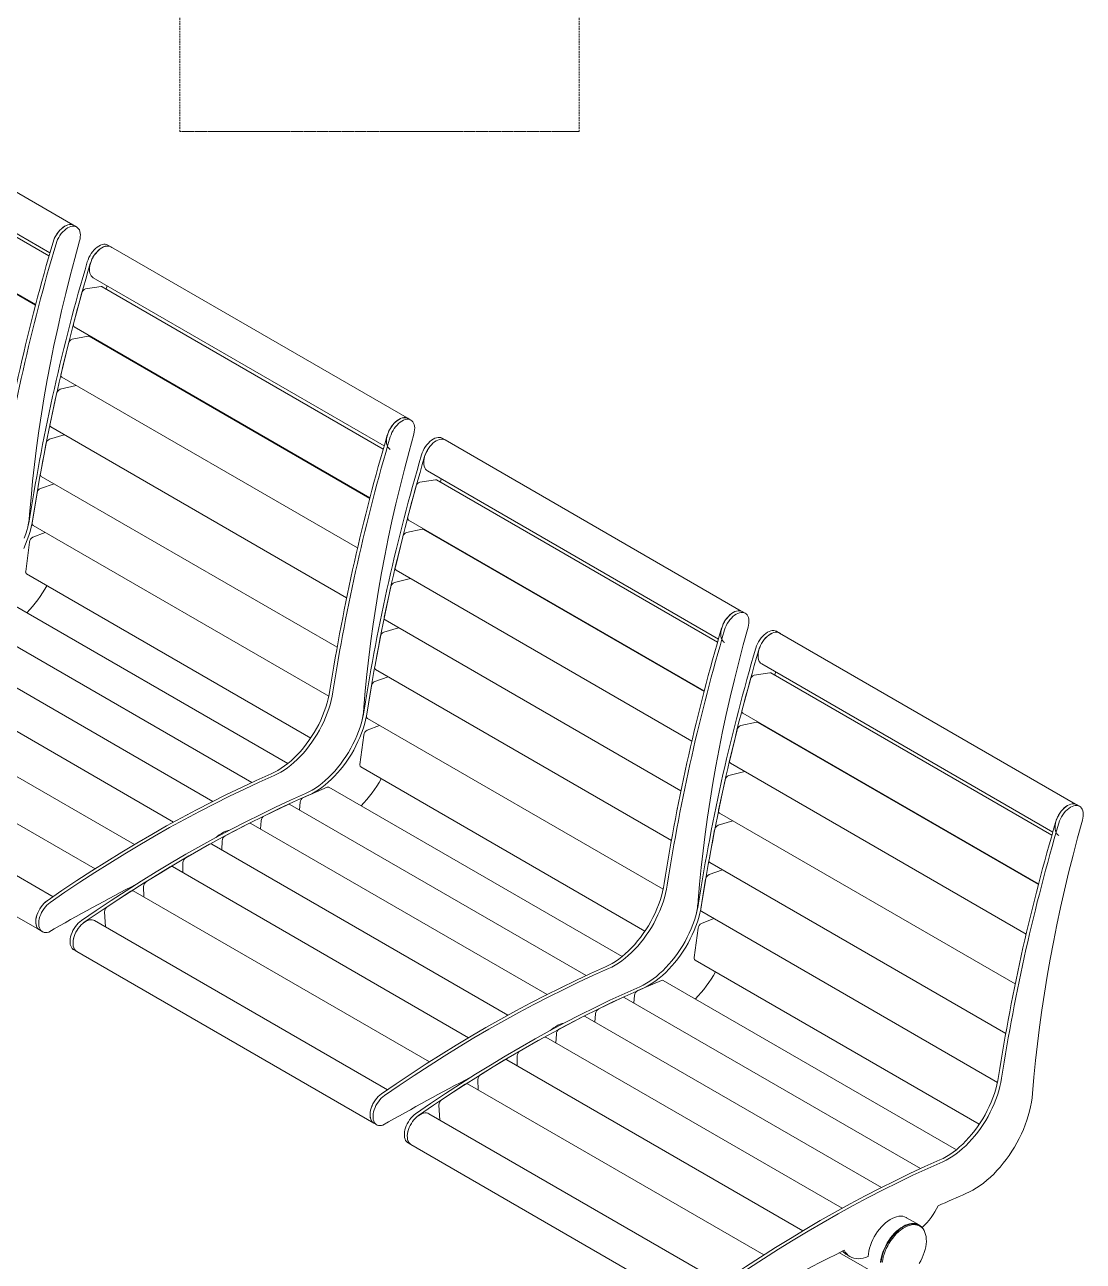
# Model space of a CAD drawing. Header units: millimetres. Extents: x -366 to 4081, y 837 to 4036.
# Drawn here: x 3283 to 4079, y 1831 to 2760 of the extents above; entities that cross this region are included whole.
import ezdxf

# ---------------------------------------------------------------- set-up
doc = ezdxf.new("R2010")
doc.units = ezdxf.units.MM
doc.linetypes.add('HIDDEN', pattern=[1.905, 1.27, -0.635])
doc.layers.add('ZANO_R', color=7, linetype='Continuous', lineweight=0)
doc.layers.add('ZANO_R_przerywana', color=7, linetype='HIDDEN', lineweight=0)

msp = doc.modelspace()

# ---------------------------------------------------------------- linework, layer by layer
at = {"layer": 'ZANO_R'}
for p, q in [((3319.24, 2609.71), (3096.68, 2738.19)), ((3083.29, 2715), (3302.1, 2588.68)), ((3301.42, 2586.31), (3090.21, 2708.24)), ((3069.13, 2678.08), (3291.42, 2549.76)), ((3291.3, 2549.29), (3080.36, 2671.07)), ((3322.24, 2608.07), (3320, 2609.36)), ((3348, 2593.19), (3345.77, 2594.48)), ((3570.53, 2464.64), (3347.96, 2593.13)), ((3298.11, 2574.59), (3298.09, 2574.53)), ((3334.58, 2569.93), (3553.39, 2443.62)), ((3345.03, 2563.9), (3344.4, 2561.5)), ((3326.09, 2558.36), (3319.9, 2535.44)), ((3340.69, 2563.31), (3328.96, 2561.54)), ((3552.71, 2441.24), (3341.49, 2563.18)), ((3291.9, 2551.6), (3291.88, 2551.54)), ((3288.07, 2536.69), (3288.06, 2536.63)), ((3320.41, 2533.02), (3542.7, 2404.69)), ((3316.06, 2520.46), (3310.51, 2497.65)), ((3330.76, 2526.12), (3318.87, 2523.74)), ((3542.58, 2404.23), (3331.64, 2526)), ((3335.34, 2524.4), (3335.24, 2523.93)), ((3311.05, 2495.34), (3533.38, 2366.99)), ((3302.2, 2460.1), (3307.09, 2482.76)), ((3309.85, 2486.13), (3321.85, 2489.11)), ((3573.52, 2463), (3571.29, 2464.29)), ((3302.77, 2457.9), (3525.14, 2329.53)), ((3294.99, 2422.84), (3299.22, 2445.32)), ((3301.91, 2448.77), (3312.93, 2452.03)), ((3599.29, 2448.13), (3597.06, 2449.42)), ((3821.81, 2319.58), (3599.25, 2448.06)), ((3549.4, 2429.53), (3549.38, 2429.46)), ((3585.86, 2424.87), (3804.68, 2298.55)), ((3295.07, 2411.72), (3305.2, 2415.19)), ((3295.58, 2420.75), (3517.99, 2292.35)), ((3591.98, 2418.24), (3580.25, 2416.48)), ((3803.99, 2296.18), (3592.78, 2418.11)), ((3596.32, 2418.83), (3595.69, 2416.43)), ((3288.88, 2385.92), (3292.44, 2408.19)), ((3543.19, 2406.54), (3543.17, 2406.47)), ((3577.38, 2413.3), (3571.19, 2390.37)), ((3539.36, 2391.63), (3539.34, 2391.56)), ((3571.7, 2387.95), (3793.99, 2259.63)), ((3298.65, 2378.64), (3289.33, 2375.02)), ((3289.49, 2383.93), (3511.8, 2255.59)), ((3582.04, 2381.05), (3570.16, 2378.67)), ((3793.87, 2259.16), (3582.93, 2380.94)), ((3586.63, 2379.34), (3586.52, 2378.86)), ((3286.77, 2371.41), (3283.89, 2349.39)), ((3533.8, 2368.75), (3533.78, 2368.69)), ((3567.34, 2375.4), (3561.8, 2352.59)), ((3530.39, 2353.93), (3530.38, 2353.86)), ((3562.34, 2350.28), (3784.67, 2221.93)), ((3284.51, 2347.51), (3498.14, 2224.19)), ((3561.14, 2341.07), (3573.13, 2344.05)), ((3480.89, 2205.05), (3260.51, 2332.27)), ((3553.49, 2315.04), (3558.38, 2337.7)), ((3525.49, 2331.2), (3525.48, 2331.14)), ((3453.97, 2190.81), (3231.25, 2319.39)), ((3522.52, 2316.48), (3522.5, 2316.42)), ((3824.81, 2317.94), (3822.58, 2319.23)), ((3424.56, 2176.58), (3201.87, 2305.14)), ((3553.2, 2303.71), (3564.22, 2306.97)), ((3554.06, 2312.84), (3776.43, 2184.46)), ((3850.58, 2303.06), (3848.34, 2304.35)), ((3546.28, 2277.77), (3550.5, 2300.26)), ((4073.1, 2174.51), (3850.54, 2303)), ((3395.08, 2161.02), (3172.42, 2289.55)), ((3518.28, 2293.94), (3518.26, 2293.87)), ((3515.74, 2279.35), (3515.73, 2279.28)), ((3800.68, 2284.46), (3800.67, 2284.4)), ((3837.15, 2279.8), (4055.96, 2153.49)), ((3365.57, 2144.13), (3142.95, 2272.64)), ((3546.36, 2266.65), (3556.49, 2270.12)), ((3546.87, 2275.68), (3769.28, 2147.28)), ((3828.67, 2268.23), (3822.47, 2245.31)), ((3843.26, 2273.18), (3831.53, 2271.41)), ((4055.28, 2151.12), (3844.07, 2273.05)), ((3847.61, 2273.77), (3846.98, 2271.37)), ((3540.17, 2240.85), (3543.73, 2263.12)), ((3794.47, 2261.47), (3794.46, 2261.41)), ((3336.08, 2125.94), (3113.5, 2254.44)), ((3540.78, 2238.87), (3763.09, 2110.53)), ((3790.65, 2246.56), (3790.63, 2246.5)), ((3822.99, 2242.89), (4045.28, 2114.56)), ((3304.46, 2104.99), (3084.34, 2232.07)), ((3549.94, 2233.58), (3540.62, 2229.96)), ((3818.63, 2230.33), (3813.08, 2207.52)), ((3833.33, 2235.99), (3821.45, 2233.61)), ((4045.16, 2114.1), (3834.22, 2235.87)), ((3837.92, 2234.27), (3837.81, 2233.8)), ((3538.06, 2226.35), (3535.17, 2204.33)), ((3785.08, 2223.69), (3785.07, 2223.62)), ((3070.95, 2208.87), (3294.24, 2079.97)), ((3535.8, 2202.45), (3749.43, 2079.12)), ((3781.68, 2208.87), (3781.67, 2208.8)), ((3813.63, 2205.21), (4035.96, 2076.87)), ((3464.78, 2195.71), (3464.73, 2195.69)), ((3804.78, 2169.97), (3809.67, 2192.63)), ((3812.43, 2196), (3824.42, 2198.98)), ((3453.2, 2190.46), (3453.15, 2190.43)), ((3510.5, 2187.19), (3492.78, 2179.55)), ((3732.17, 2059.99), (3511.8, 2187.2)), ((3776.78, 2186.14), (3776.76, 2186.07)), ((3423.74, 2176.17), (3423.69, 2176.14)), ((3435.35, 2181.96), (3435.3, 2181.93)), ((3481.15, 2174.27), (3463.35, 2165.8)), ((3705.26, 2045.75), (3482.53, 2174.32)), ((3489.7, 2170.19), (3490.28, 2175.87)), ((4076.1, 2172.87), (4073.86, 2174.16)), ((3405.84, 2166.85), (3405.79, 2166.83)), ((3773.8, 2171.42), (3773.79, 2171.35)), ((3805.34, 2167.77), (4027.72, 2039.4)), ((3394.21, 2160.54), (3394.15, 2160.51)), ((3451.69, 2159.98), (3433.84, 2150.69)), ((3675.84, 2031.52), (3453.15, 2160.08)), ((3460.48, 2155.84), (3460.94, 2162.06)), ((3797.56, 2132.71), (3801.79, 2155.19)), ((3804.49, 2158.64), (3815.51, 2161.9)), ((3376.29, 2150.41), (3376.24, 2150.38)), ((3431.23, 2140.15), (3431.5, 2146.89)), ((3769.56, 2148.87), (3769.55, 2148.81)), ((3364.65, 2143.58), (3364.6, 2143.55)), ((3422.15, 2144.34), (3404.29, 2134.25)), ((3646.36, 2015.95), (3423.71, 2144.49)), ((4051.97, 2139.4), (4051.95, 2139.33)), ((3346.74, 2132.67), (3346.69, 2132.63)), ((3392.6, 2127.38), (3374.74, 2116.5)), ((3616.86, 1999.06), (3394.24, 2127.58)), ((3401.97, 2123.11), (3402.04, 2130.4)), ((3767.02, 2134.28), (3767.01, 2134.22)), ((3798.15, 2130.62), (4020.57, 2002.22)), ((3335.11, 2125.32), (3335.06, 2125.29)), ((3791.45, 2095.79), (3795.01, 2118.06)), ((3797.65, 2121.59), (3807.78, 2125.06)), ((3317.23, 2113.64), (3317.18, 2113.6)), ((3363.06, 2109.12), (3345.23, 2097.47)), ((3587.37, 1980.88), (3364.78, 2109.37)), ((3372.76, 2104.77), (3372.57, 2112.6)), ((4045.76, 2116.41), (4045.74, 2116.34)), ((4041.93, 2101.5), (4041.92, 2101.43)), ((3343.82, 2082.27), (3343.15, 2093.53)), ((3792.06, 2093.8), (4014.37, 1965.47)), ((3555.75, 1959.93), (3335.62, 2087)), ((3789.34, 2081.28), (3786.46, 2059.26)), ((3801.23, 2088.51), (3791.91, 2084.89)), ((3294.24, 2079.97), (3296.47, 2078.68)), ((4036.37, 2078.62), (4036.35, 2078.56)), ((3320, 2065.1), (3322.24, 2063.81)), ((3322.24, 2063.81), (3545.52, 1934.91)), ((4032.97, 2063.8), (4032.95, 2063.73)), ((3787.08, 2057.38), (4000.72, 1934.06)), ((3704.49, 2045.39), (3704.44, 2045.37)), ((3716.07, 2050.64), (3716.01, 2050.62)), ((3686.64, 2036.89), (3686.59, 2036.87)), ((3761.79, 2042.12), (3744.07, 2034.48)), ((3983.46, 1914.92), (3763.09, 2042.14)), ((4028.06, 2041.07), (4028.05, 2041.01)), ((3675.02, 2031.1), (3674.97, 2031.08)), ((3732.44, 2029.2), (3714.64, 2020.73)), ((3956.54, 1900.68), (3733.82, 2029.26)), ((3740.98, 2025.12), (3741.57, 2030.81)), ((4025.09, 2026.36), (4025.08, 2026.29)), ((3657.13, 2021.79), (3657.08, 2021.76)), ((3711.77, 2010.78), (3712.22, 2016.99)), ((3645.49, 2015.47), (3645.44, 2015.44)), ((3702.97, 2014.91), (3685.13, 2005.62)), ((3927.13, 1886.45), (3704.44, 2015.01)), ((3615.93, 1998.51), (3615.88, 1998.48)), ((3627.58, 2005.35), (3627.53, 2005.32)), ((3673.44, 1999.28), (3655.58, 1989.19)), ((3897.65, 1870.89), (3675, 1999.42)), ((3682.51, 1995.08), (3682.79, 2001.82)), ((4020.85, 2003.81), (4020.84, 2003.74)), ((4018.31, 1989.22), (4018.3, 1989.15)), ((3586.4, 1980.26), (3586.34, 1980.22)), ((3598.03, 1987.6), (3597.98, 1987.57)), ((3643.88, 1982.32), (3626.03, 1971.44)), ((3868.14, 1854), (3645.52, 1982.51)), ((3653.26, 1978.05), (3653.32, 1985.33)), ((3568.52, 1968.57), (3568.47, 1968.54)), ((3614.34, 1964.06), (3596.52, 1952.41)), ((3838.65, 1835.81), (3616.07, 1964.31)), ((3624.05, 1959.7), (3623.86, 1967.54)), ((3807.03, 1814.86), (3586.91, 1941.94)), ((3595.11, 1937.2), (3594.44, 1948.46)), ((3545.52, 1934.91), (3547.76, 1933.62)), ((3571.29, 1920.03), (3573.52, 1918.74)), ((3573.52, 1918.74), (3796.81, 1789.84)), ((3967.35, 1905.58), (3967.3, 1905.56)), ((3955.77, 1900.33), (3955.72, 1900.3)), ((3926.31, 1886.04), (3926.26, 1886.01)), ((3937.93, 1891.83), (3937.88, 1891.8)), ((3908.42, 1876.72), (3908.37, 1876.7)), ((3896.78, 1870.41), (3896.73, 1870.38)), ((3878.87, 1860.28), (3878.81, 1860.25)), ((3955.4, 1858.46), (3946.07, 1863.85)), ((3956.05, 1857.51), (3955.15, 1858.03)), ((3867.22, 1853.45), (3867.17, 1853.42)), ((3849.31, 1842.54), (3849.26, 1842.5)), ((3837.68, 1835.19), (3837.63, 1835.16)), ((3895.51, 1837.55), (3931.38, 1816.84)), ((3901.36, 1835.89), (3903.59, 1834.6))]:
    msp.add_line(p, q, dxfattribs=at)
at = {"layer": 'ZANO_R', "flags": 128}
for points in [[(3304.46, 2596.77), (3305, 2598.37), (3305.68, 2599.95), (3306.49, 2601.5), (3307.42, 2602.99), (3308.44, 2604.38), (3309.55, 2605.66), (3310.71, 2606.81), (3311.93, 2607.8), (3313.16, 2608.63), (3314.4, 2609.26), (3315.61, 2609.71), (3316.79, 2609.94), (3317.91, 2609.98), (3318.95, 2609.8), (3319.89, 2609.42), (3320, 2609.36)], [(3304.75, 2597.55), (3305.05, 2598.38), (3305.74, 2599.97), (3306.55, 2601.52), (3307.48, 2603), (3308.51, 2604.39), (3309.61, 2605.67), (3310.79, 2606.81), (3312, 2607.79), (3313.23, 2608.61), (3314.47, 2609.23), (3315.69, 2609.66), (3316.86, 2609.88), (3317.97, 2609.9), (3319.01, 2609.7), (3319.34, 2609.59)], [(3306.69, 2595.48), (3307.23, 2597.08), (3307.91, 2598.66), (3308.72, 2600.21), (3309.65, 2601.7), (3310.67, 2603.09), (3311.78, 2604.37), (3312.95, 2605.52), (3314.16, 2606.51), (3315.39, 2607.34), (3316.63, 2607.97), (3317.85, 2608.42), (3319.02, 2608.65), (3320.14, 2608.69), (3321.18, 2608.51), (3322.13, 2608.13), (3322.96, 2607.55), (3323.66, 2606.78), (3324.23, 2605.84), (3324.65, 2604.74), (3324.92, 2603.49), (3325.02, 2602.13), (3324.97, 2600.67), (3324.75, 2599.14), (3324.38, 2597.56)], [(3324.38, 2597.56), (3320.77, 2584.4), (3317.31, 2571.27), (3314.03, 2558.17), (3310.91, 2545.1), (3307.96, 2532.07), (3305.18, 2519.08), (3302.58, 2506.13), (3300.14, 2493.23), (3297.87, 2480.38), (3295.78, 2467.59), (3293.86, 2454.86), (3292.11, 2442.2), (3290.53, 2429.6), (3289.14, 2417.07), (3287.91, 2404.62), (3286.86, 2392.25)], [(3330.22, 2581.89), (3330.77, 2583.49), (3331.45, 2585.08), (3332.26, 2586.63), (3333.18, 2588.11), (3334.21, 2589.51), (3335.31, 2590.79), (3336.48, 2591.94), (3337.69, 2592.93), (3338.93, 2593.75), (3340.16, 2594.39), (3341.38, 2594.83), (3342.56, 2595.07), (3343.68, 2595.1), (3344.72, 2594.92), (3345.66, 2594.54), (3345.77, 2594.48)], [(3334.58, 2569.93), (3333.78, 2570.52), (3333.09, 2571.31), (3332.54, 2572.27), (3332.14, 2573.39), (3331.89, 2574.65), (3331.8, 2576.02), (3331.88, 2577.49), (3332.12, 2579.03), (3332.51, 2580.62), (3333.05, 2582.22), (3333.74, 2583.8), (3334.55, 2585.35), (3335.48, 2586.83), (3336.51, 2588.23), (3337.61, 2589.5), (3338.79, 2590.64), (3340, 2591.63), (3341.23, 2592.44), (3342.47, 2593.07), (3343.69, 2593.5), (3344.86, 2593.72), (3345.97, 2593.73), (3347.01, 2593.54), (3347.94, 2593.14), (3347.96, 2593.13)], [(3332.46, 2580.6), (3333, 2582.2), (3333.68, 2583.79), (3334.49, 2585.34), (3335.42, 2586.82), (3336.44, 2588.22), (3337.55, 2589.5), (3338.71, 2590.65), (3339.93, 2591.64), (3341.16, 2592.46), (3342.4, 2593.1), (3343.61, 2593.54), (3344.79, 2593.78), (3345.91, 2593.81), (3346.95, 2593.64), (3347.89, 2593.25), (3348.69, 2592.71)], [(3557.86, 2441.03), (3557.07, 2441.62), (3556.38, 2442.4), (3555.82, 2443.37), (3555.42, 2444.49), (3555.18, 2445.75), (3555.09, 2447.12), (3555.17, 2448.59), (3555.4, 2450.13), (3555.8, 2451.72), (3556.34, 2453.32), (3557.02, 2454.9), (3557.84, 2456.45), (3558.77, 2457.93), (3559.79, 2459.33), (3560.9, 2460.6), (3562.07, 2461.74), (3563.29, 2462.73), (3564.52, 2463.54), (3565.76, 2464.17), (3566.97, 2464.59), (3568.15, 2464.82), (3569.26, 2464.83), (3570.29, 2464.64), (3571.23, 2464.24), (3571.25, 2464.22)], [(3555.74, 2451.7), (3556.29, 2453.3), (3556.97, 2454.89), (3557.78, 2456.44), (3558.7, 2457.92), (3559.73, 2459.32), (3560.83, 2460.6), (3562, 2461.75), (3563.21, 2462.74), (3564.45, 2463.56), (3565.68, 2464.2), (3566.9, 2464.64), (3568.08, 2464.88), (3569.2, 2464.91), (3570.24, 2464.73), (3571.18, 2464.35), (3571.29, 2464.29)], [(3557.98, 2450.41), (3558.52, 2452.01), (3559.2, 2453.6), (3560.01, 2455.15), (3560.94, 2456.63), (3561.96, 2458.03), (3563.06, 2459.31), (3564.23, 2460.46), (3565.45, 2461.45), (3566.68, 2462.27), (3567.92, 2462.91), (3569.13, 2463.35), (3570.31, 2463.59), (3571.43, 2463.62), (3572.47, 2463.45), (3573.41, 2463.06), (3574.25, 2462.49), (3574.95, 2461.72), (3575.52, 2460.78), (3575.94, 2459.67), (3576.2, 2458.43), (3576.31, 2457.07), (3576.26, 2455.61), (3576.04, 2454.07), (3575.67, 2452.5)], [(3575.67, 2452.5), (3572.05, 2439.34), (3568.6, 2426.21), (3565.32, 2413.1), (3562.2, 2400.04), (3559.25, 2387), (3556.47, 2374.01), (3553.86, 2361.06), (3551.42, 2348.17), (3549.16, 2335.32), (3547.06, 2322.53), (3545.14, 2309.8), (3543.4, 2297.13), (3541.82, 2284.54), (3540.42, 2272.01), (3539.2, 2259.56), (3538.15, 2247.18)], [(3581.51, 2436.83), (3582.05, 2438.43), (3582.73, 2440.01), (3583.54, 2441.56), (3584.47, 2443.05), (3585.49, 2444.44), (3586.6, 2445.72), (3587.77, 2446.87), (3588.98, 2447.86), (3590.21, 2448.69), (3591.45, 2449.32), (3592.67, 2449.77), (3593.85, 2450), (3594.96, 2450.04), (3596, 2449.86), (3596.95, 2449.48), (3597.06, 2449.42)], [(3585.86, 2424.87), (3585.07, 2425.45), (3584.38, 2426.24), (3583.82, 2427.2), (3583.42, 2428.32), (3583.18, 2429.58), (3583.09, 2430.96), (3583.17, 2432.43), (3583.4, 2433.97), (3583.8, 2435.55), (3584.34, 2437.15), (3585.02, 2438.74), (3585.84, 2440.29), (3586.77, 2441.77), (3587.79, 2443.16), (3588.9, 2444.44), (3590.07, 2445.58), (3591.29, 2446.56), (3592.52, 2447.38), (3593.76, 2448), (3594.97, 2448.43), (3596.15, 2448.65), (3597.26, 2448.67), (3598.29, 2448.47), (3599.23, 2448.07), (3599.25, 2448.06)], [(3583.74, 2435.54), (3584.29, 2437.14), (3584.97, 2438.72), (3585.78, 2440.27), (3586.7, 2441.76), (3587.73, 2443.15), (3588.83, 2444.43), (3590, 2445.58), (3591.21, 2446.57), (3592.45, 2447.4), (3593.68, 2448.03), (3594.9, 2448.48), (3596.08, 2448.71), (3597.2, 2448.75), (3598.24, 2448.57), (3599.18, 2448.19), (3599.98, 2447.64)], [(3289.34, 2388.97), (3288.79, 2385.82), (3288.08, 2382.63), (3287.23, 2379.42), (3286.23, 2376.19), (3285.08, 2372.95), (3283.81, 2369.72), (3282.39, 2366.51)], [(3282.85, 2374.24), (3283.99, 2377.48), (3284.99, 2380.71), (3285.85, 2383.92), (3286.56, 2387.11), (3287.11, 2390.25)], [(3809.15, 2295.97), (3808.36, 2296.55), (3807.66, 2297.34), (3807.11, 2298.3), (3806.71, 2299.42), (3806.46, 2300.68), (3806.38, 2302.06), (3806.45, 2303.53), (3806.69, 2305.07), (3807.08, 2306.65), (3807.63, 2308.25), (3808.31, 2309.84), (3809.12, 2311.39), (3810.05, 2312.87), (3811.08, 2314.26), (3812.19, 2315.54), (3813.36, 2316.68), (3814.57, 2317.66), (3815.81, 2318.48), (3817.04, 2319.1), (3818.26, 2319.53), (3819.43, 2319.75), (3820.55, 2319.77), (3821.58, 2319.57), (3822.51, 2319.17), (3822.54, 2319.16)], [(3807.03, 2306.64), (3807.57, 2308.24), (3808.25, 2309.82), (3809.06, 2311.37), (3809.99, 2312.86), (3811.01, 2314.25), (3812.12, 2315.53), (3813.29, 2316.68), (3814.5, 2317.67), (3815.73, 2318.5), (3816.97, 2319.13), (3818.19, 2319.58), (3819.37, 2319.81), (3820.48, 2319.85), (3821.52, 2319.67), (3822.47, 2319.29), (3822.58, 2319.23)], [(3809.26, 2305.35), (3809.81, 2306.95), (3810.49, 2308.53), (3811.3, 2310.08), (3812.22, 2311.57), (3813.25, 2312.96), (3814.35, 2314.24), (3815.52, 2315.39), (3816.73, 2316.39), (3817.97, 2317.21), (3819.2, 2317.84), (3820.42, 2318.29), (3821.6, 2318.53), (3822.72, 2318.56), (3823.76, 2318.38), (3824.7, 2318), (3825.53, 2317.42), (3826.24, 2316.65), (3826.81, 2315.71), (3827.23, 2314.61), (3827.49, 2313.36), (3827.6, 2312), (3827.54, 2310.54), (3827.33, 2309.01), (3826.96, 2307.43)], [(3826.96, 2307.43), (3823.34, 2294.27), (3819.89, 2281.14), (3816.6, 2268.04), (3813.49, 2254.97), (3810.54, 2241.94), (3807.76, 2228.95), (3805.15, 2216), (3802.71, 2203.1), (3800.44, 2190.25), (3798.35, 2177.47), (3796.43, 2164.74), (3794.68, 2152.07), (3793.11, 2139.47), (3791.71, 2126.94), (3790.49, 2114.49), (3789.44, 2102.12)], [(3832.8, 2291.76), (3833.34, 2293.36), (3834.02, 2294.95), (3834.83, 2296.5), (3835.76, 2297.98), (3836.78, 2299.38), (3837.89, 2300.66), (3839.05, 2301.81), (3840.27, 2302.8), (3841.5, 2303.62), (3842.74, 2304.26), (3843.96, 2304.7), (3845.13, 2304.94), (3846.25, 2304.97), (3847.29, 2304.79), (3848.23, 2304.41), (3848.34, 2304.35)], [(3837.15, 2279.8), (3836.36, 2280.39), (3835.66, 2281.18), (3835.11, 2282.14), (3834.71, 2283.26), (3834.46, 2284.52), (3834.38, 2285.89), (3834.45, 2287.36), (3834.69, 2288.91), (3835.08, 2290.49), (3835.63, 2292.09), (3836.31, 2293.67), (3837.12, 2295.22), (3838.05, 2296.7), (3839.08, 2298.1), (3840.19, 2299.37), (3841.36, 2300.51), (3842.57, 2301.5), (3843.81, 2302.31), (3845.04, 2302.94), (3846.26, 2303.37), (3847.43, 2303.59), (3848.55, 2303.6), (3849.58, 2303.41), (3850.51, 2303.01), (3850.54, 2303)], [(3835.03, 2290.47), (3835.57, 2292.07), (3836.25, 2293.66), (3837.06, 2295.21), (3837.99, 2296.69), (3839.01, 2298.09), (3840.12, 2299.37), (3841.29, 2300.52), (3842.5, 2301.51), (3843.73, 2302.33), (3844.97, 2302.97), (3846.19, 2303.41), (3847.37, 2303.65), (3848.48, 2303.68), (3849.52, 2303.51), (3850.47, 2303.12), (3851.26, 2302.58)], [(3468.41, 2197.32), (3470.91, 2198.51), (3473.42, 2199.88), (3475.92, 2201.43), (3478.42, 2203.16), (3480.89, 2205.06), (3483.34, 2207.11), (3485.74, 2209.32), (3488.1, 2211.67), (3490.4, 2214.15), (3492.63, 2216.76), (3494.78, 2219.49), (3496.85, 2222.31), (3498.83, 2225.23), (3500.71, 2228.24), (3502.49, 2231.31), (3504.14, 2234.44), (3505.68, 2237.61), (3507.09, 2240.82), (3508.37, 2244.05), (3509.51, 2247.29), (3510.51, 2250.52), (3511.37, 2253.73), (3512.08, 2256.92), (3512.63, 2260.06)], [(3514.86, 2258.78), (3514.31, 2255.63), (3513.6, 2252.45), (3512.75, 2249.23), (3511.75, 2246), (3510.6, 2242.76), (3509.32, 2239.53), (3507.91, 2236.32), (3506.38, 2233.15), (3504.72, 2230.02), (3502.95, 2226.95), (3501.07, 2223.95), (3499.09, 2221.03), (3497.02, 2218.2), (3494.86, 2215.47), (3492.63, 2212.87), (3490.33, 2210.38), (3487.98, 2208.03), (3485.57, 2205.82), (3483.13, 2203.77), (3480.65, 2201.87), (3478.16, 2200.14), (3475.65, 2198.59), (3473.14, 2197.22), (3470.65, 2196.03)], [(3494.18, 2182.44), (3496.68, 2183.63), (3499.18, 2185), (3501.69, 2186.56), (3504.19, 2188.29), (3506.66, 2190.18), (3509.1, 2192.24), (3511.51, 2194.44), (3513.87, 2196.79), (3516.16, 2199.28), (3518.4, 2201.89), (3520.55, 2204.61), (3522.62, 2207.44), (3524.6, 2210.36), (3526.48, 2213.36), (3528.25, 2216.43), (3529.91, 2219.56), (3531.45, 2222.74), (3532.86, 2225.94), (3534.14, 2229.17), (3535.28, 2232.41), (3536.28, 2235.64), (3537.14, 2238.86), (3537.84, 2242.05), (3538.4, 2245.19)], [(3540.63, 2243.9), (3540.08, 2240.76), (3539.37, 2237.57), (3538.51, 2234.35), (3537.51, 2231.12), (3536.37, 2227.88), (3535.09, 2224.66), (3533.68, 2221.45), (3532.14, 2218.27), (3530.49, 2215.14), (3528.71, 2212.07), (3526.83, 2209.07), (3524.85, 2206.15), (3522.78, 2203.32), (3520.63, 2200.6), (3518.4, 2197.99), (3516.1, 2195.51), (3513.74, 2193.15), (3511.34, 2190.95), (3508.89, 2188.89), (3506.42, 2187), (3503.92, 2185.27), (3501.42, 2183.71), (3498.91, 2182.34), (3496.41, 2181.15)], [(3299.98, 2101.9), (3311.19, 2109.57), (3322.4, 2117.06), (3333.63, 2124.37), (3344.87, 2131.5), (3356.11, 2138.44), (3367.36, 2145.19), (3378.61, 2151.75), (3389.87, 2158.13), (3401.11, 2164.31), (3412.36, 2170.3), (3423.59, 2176.1), (3434.82, 2181.7), (3446.03, 2187.1), (3457.23, 2192.31), (3468.41, 2197.32)], [(3302.22, 2100.61), (3313.42, 2108.28), (3324.64, 2115.78), (3335.86, 2123.08), (3347.1, 2130.21), (3358.35, 2137.15), (3369.6, 2143.9), (3380.85, 2150.47), (3392.1, 2156.84), (3403.35, 2163.02), (3414.59, 2169.01), (3425.83, 2174.81), (3437.05, 2180.41), (3448.27, 2185.81), (3459.46, 2191.02), (3470.65, 2196.03)], [(3325.75, 2087.02), (3336.95, 2094.7), (3348.17, 2102.19), (3359.4, 2109.5), (3370.64, 2116.62), (3381.88, 2123.56), (3393.13, 2130.32), (3404.38, 2136.88), (3415.63, 2143.25), (3426.88, 2149.44), (3438.12, 2155.43), (3449.36, 2161.22), (3460.59, 2166.82), (3471.8, 2172.23), (3483, 2177.43), (3494.18, 2182.44)], [(3327.98, 2085.74), (3339.19, 2093.41), (3350.4, 2100.9), (3361.63, 2108.21), (3372.87, 2115.33), (3384.11, 2122.27), (3395.36, 2129.03), (3406.62, 2135.59), (3417.87, 2141.96), (3429.11, 2148.15), (3440.36, 2154.14), (3451.59, 2159.93), (3462.82, 2165.53), (3474.03, 2170.94), (3485.23, 2176.14), (3496.41, 2181.15)], [(4060.44, 2150.9), (4059.64, 2151.49), (4058.95, 2152.27), (4058.4, 2153.24), (4058, 2154.36), (4057.75, 2155.62), (4057.66, 2156.99), (4057.74, 2158.46), (4057.98, 2160), (4058.37, 2161.59), (4058.91, 2163.19), (4059.6, 2164.77), (4060.41, 2166.32), (4061.34, 2167.8), (4062.37, 2169.2), (4063.48, 2170.47), (4064.65, 2171.61), (4065.86, 2172.6), (4067.1, 2173.41), (4068.33, 2174.04), (4069.55, 2174.46), (4070.72, 2174.69), (4071.83, 2174.7), (4072.87, 2174.51), (4073.8, 2174.11), (4073.83, 2174.1)], [(4058.32, 2161.57), (4058.86, 2163.17), (4059.54, 2164.76), (4060.35, 2166.31), (4061.28, 2167.79), (4062.3, 2169.19), (4063.41, 2170.47), (4064.57, 2171.62), (4065.79, 2172.61), (4067.02, 2173.43), (4068.26, 2174.07), (4069.47, 2174.51), (4070.65, 2174.75), (4071.77, 2174.78), (4072.81, 2174.6), (4073.75, 2174.22), (4073.86, 2174.16)], [(4060.55, 2160.28), (4061.09, 2161.88), (4061.77, 2163.47), (4062.58, 2165.02), (4063.51, 2166.5), (4064.53, 2167.9), (4065.64, 2169.18), (4066.81, 2170.33), (4068.02, 2171.32), (4069.25, 2172.14), (4070.49, 2172.78), (4071.71, 2173.22), (4072.89, 2173.46), (4074, 2173.49), (4075.04, 2173.32), (4075.99, 2172.93), (4076.82, 2172.36), (4077.52, 2171.59), (4078.09, 2170.65), (4078.51, 2169.54), (4078.78, 2168.3), (4078.88, 2166.94), (4078.83, 2165.48), (4078.62, 2163.94), (4078.24, 2162.37)], [(4078.24, 2162.37), (4074.63, 2149.21), (4071.18, 2136.08), (4067.89, 2122.97), (4064.77, 2109.91), (4061.82, 2096.87), (4059.05, 2083.88), (4056.44, 2070.93), (4054, 2058.04), (4051.73, 2045.19), (4049.64, 2032.4), (4047.72, 2019.67), (4045.97, 2007), (4044.4, 1994.41), (4043, 1981.88), (4041.77, 1969.43), (4040.72, 1957.05)], [(3437.23, 2154.95), (3435.98, 2154.69), (3434.35, 2154.17), (3432.7, 2153.44), (3431.03, 2152.52), (3429.37, 2151.42), (3427.72, 2150.14), (3426.97, 2149.48)], [(3719.7, 2052.25), (3722.2, 2053.44), (3724.7, 2054.81), (3727.21, 2056.37), (3729.71, 2058.1), (3732.18, 2059.99), (3734.62, 2062.05), (3737.03, 2064.25), (3739.39, 2066.6), (3741.68, 2069.09), (3743.91, 2071.7), (3746.07, 2074.42), (3748.14, 2077.25), (3750.12, 2080.17), (3752, 2083.17), (3753.77, 2086.24), (3755.43, 2089.37), (3756.97, 2092.55), (3758.38, 2095.76), (3759.66, 2098.98), (3760.8, 2102.22), (3761.8, 2105.45), (3762.66, 2108.67), (3763.36, 2111.86), (3763.92, 2115)], [(3766.15, 2113.71), (3765.6, 2110.57), (3764.89, 2107.38), (3764.03, 2104.16), (3763.03, 2100.93), (3761.89, 2097.7), (3760.61, 2094.47), (3759.2, 2091.26), (3757.66, 2088.08), (3756.01, 2084.95), (3754.23, 2081.88), (3752.35, 2078.88), (3750.37, 2075.96), (3748.3, 2073.13), (3746.15, 2070.41), (3743.92, 2067.8), (3741.62, 2065.32), (3739.26, 2062.96), (3736.86, 2060.76), (3734.41, 2058.7), (3731.94, 2056.81), (3729.44, 2055.08), (3726.94, 2053.53), (3724.43, 2052.15), (3721.93, 2050.96)], [(3291.69, 2083.83), (3291.5, 2085.14), (3291.47, 2086.55), (3291.6, 2088.04), (3291.89, 2089.6), (3292.34, 2091.19), (3292.93, 2092.79), (3293.66, 2094.37), (3294.51, 2095.9), (3295.47, 2097.35), (3296.53, 2098.71), (3297.66, 2099.94), (3298.85, 2101.03), (3299.98, 2101.9)], [(3294.24, 2079.97), (3293.8, 2080.26), (3293.06, 2080.95), (3292.45, 2081.82), (3291.98, 2082.84), (3291.66, 2084.01), (3291.49, 2085.31), (3291.48, 2086.71), (3291.62, 2088.19), (3291.92, 2089.72), (3292.37, 2091.29), (3292.96, 2092.86), (3293.68, 2094.41), (3294.52, 2095.91), (3295.47, 2097.34), (3296.5, 2098.68), (3297.61, 2099.9), (3298.78, 2100.98), (3299.98, 2101.9)], [(3301.2, 2078.45), (3300.02, 2078.15), (3298.9, 2078.06), (3297.85, 2078.16), (3296.89, 2078.47), (3296.03, 2078.97), (3295.29, 2079.66), (3294.68, 2080.53), (3294.21, 2081.55), (3293.89, 2082.72), (3293.72, 2084.02), (3293.71, 2085.42), (3293.85, 2086.9), (3294.15, 2088.43), (3294.6, 2090), (3295.19, 2091.57), (3295.91, 2093.12), (3296.75, 2094.62), (3297.7, 2096.05), (3298.74, 2097.39), (3299.85, 2098.61), (3301.01, 2099.69), (3302.22, 2100.61)], [(3745.47, 2037.38), (3747.96, 2038.57), (3750.47, 2039.94), (3752.98, 2041.49), (3755.47, 2043.22), (3757.95, 2045.12), (3760.39, 2047.17), (3762.8, 2049.38), (3765.15, 2051.73), (3767.45, 2054.21), (3769.68, 2056.82), (3771.84, 2059.55), (3773.91, 2062.37), (3775.89, 2065.29), (3777.77, 2068.3), (3779.54, 2071.37), (3781.2, 2074.5), (3782.74, 2077.67), (3784.15, 2080.88), (3785.43, 2084.11), (3786.57, 2087.35), (3787.57, 2090.58), (3788.42, 2093.79), (3789.13, 2096.98), (3789.69, 2100.12)], [(3791.92, 2098.84), (3791.36, 2095.69), (3790.66, 2092.51), (3789.8, 2089.29), (3788.8, 2086.06), (3787.66, 2082.82), (3786.38, 2079.59), (3784.97, 2076.38), (3783.43, 2073.21), (3781.77, 2070.08), (3780, 2067.01), (3778.12, 2064.01), (3776.14, 2061.09), (3774.07, 2058.26), (3771.91, 2055.53), (3769.68, 2052.93), (3767.39, 2050.44), (3765.03, 2048.09), (3762.62, 2045.88), (3760.18, 2043.83), (3757.71, 2041.93), (3755.21, 2040.2), (3752.7, 2038.65), (3750.2, 2037.28), (3747.7, 2036.09)], [(3320, 2065.1), (3319.57, 2065.39), (3318.83, 2066.08), (3318.22, 2066.94), (3317.75, 2067.97), (3317.42, 2069.14), (3317.26, 2070.43), (3317.24, 2071.83), (3317.39, 2073.31), (3317.69, 2074.85), (3318.13, 2076.41), (3318.72, 2077.99), (3319.44, 2079.54), (3320.29, 2081.04), (3321.23, 2082.47), (3322.27, 2083.8), (3323.38, 2085.02), (3324.55, 2086.1), (3325.75, 2087.02)], [(3319.69, 2067.67), (3319.5, 2068.97), (3319.47, 2070.38), (3319.6, 2071.88), (3319.89, 2073.44), (3320.34, 2075.03), (3320.93, 2076.63), (3321.66, 2078.2), (3322.51, 2079.73), (3323.47, 2081.19), (3324.53, 2082.54), (3325.66, 2083.78), (3326.85, 2084.87), (3328.07, 2085.8), (3329.31, 2086.55), (3330.54, 2087.11), (3331.75, 2087.47), (3332.9, 2087.62), (3333.99, 2087.57), (3334.99, 2087.3), (3335.62, 2087)], [(3322.24, 2063.81), (3321.8, 2064.1), (3321.06, 2064.79), (3320.45, 2065.65), (3319.98, 2066.68), (3319.66, 2067.85), (3319.49, 2069.14), (3319.48, 2070.54), (3319.62, 2072.02), (3319.92, 2073.56), (3320.37, 2075.13), (3320.96, 2076.7), (3321.68, 2078.25), (3322.52, 2079.75), (3323.47, 2081.18), (3324.5, 2082.51), (3325.62, 2083.73), (3326.78, 2084.81), (3327.98, 2085.74)], [(3551.27, 1956.84), (3562.47, 1964.51), (3573.69, 1972), (3584.92, 1979.31), (3596.16, 1986.43), (3607.4, 1993.37), (3618.65, 2000.13), (3629.9, 2006.69), (3641.15, 2013.06), (3652.4, 2019.25), (3663.64, 2025.24), (3674.88, 2031.03), (3686.11, 2036.63), (3697.32, 2042.04), (3708.52, 2047.24), (3719.7, 2052.25)], [(3553.5, 1955.55), (3564.71, 1963.22), (3575.92, 1970.71), (3587.15, 1978.02), (3598.39, 1985.14), (3609.63, 1992.08), (3620.88, 1998.84), (3632.13, 2005.4), (3643.39, 2011.77), (3654.63, 2017.96), (3665.88, 2023.95), (3677.11, 2029.74), (3688.34, 2035.34), (3699.55, 2040.75), (3710.75, 2045.95), (3721.93, 2050.96)], [(3577.04, 1941.96), (3588.24, 1949.63), (3599.46, 1957.12), (3610.69, 1964.43), (3621.92, 1971.56), (3633.17, 1978.5), (3644.42, 1985.25), (3655.67, 1991.81), (3666.92, 1998.19), (3678.17, 2004.37), (3689.41, 2010.36), (3700.65, 2016.16), (3711.87, 2021.76), (3723.09, 2027.16), (3734.29, 2032.37), (3745.47, 2037.38)], [(3579.27, 1940.67), (3590.47, 1948.34), (3601.69, 1955.84), (3612.92, 1963.14), (3624.16, 1970.27), (3635.4, 1977.21), (3646.65, 1983.96), (3657.9, 1990.53), (3669.15, 1996.9), (3680.4, 2003.08), (3691.64, 2009.07), (3702.88, 2014.87), (3714.11, 2020.47), (3725.32, 2025.87), (3736.52, 2031.08), (3747.7, 2036.09)], [(3688.51, 2009.89), (3687.27, 2009.62), (3685.64, 2009.1), (3683.98, 2008.38), (3682.31, 2007.46), (3680.65, 2006.35), (3679.01, 2005.07), (3678.26, 2004.42)], [(3970.99, 1907.19), (3973.48, 1908.38), (3975.99, 1909.75), (3978.5, 1911.3), (3980.99, 1913.03), (3983.47, 1914.93), (3985.91, 1916.98), (3988.32, 1919.19), (3990.67, 1921.54), (3992.97, 1924.02), (3995.2, 1926.63), (3997.36, 1929.36), (3999.43, 1932.18), (4001.41, 1935.11), (4003.29, 1938.11), (4005.06, 1941.18), (4006.72, 1944.31), (4008.25, 1947.48), (4009.67, 1950.69), (4010.95, 1953.92), (4012.09, 1957.16), (4013.09, 1960.39), (4013.94, 1963.6), (4014.65, 1966.79), (4015.21, 1969.93)], [(4017.44, 1968.65), (4016.88, 1965.5), (4016.18, 1962.32), (4015.32, 1959.1), (4014.32, 1955.87), (4013.18, 1952.63), (4011.9, 1949.4), (4010.49, 1946.19), (4008.95, 1943.02), (4007.29, 1939.89), (4005.52, 1936.82), (4003.64, 1933.82), (4001.66, 1930.9), (3999.59, 1928.07), (3997.43, 1925.34), (3995.2, 1922.74), (3992.91, 1920.25), (3990.55, 1917.9), (3988.14, 1915.69), (3985.7, 1913.64), (3983.22, 1911.74), (3980.73, 1910.01), (3978.22, 1908.46), (3975.72, 1907.09), (3973.22, 1905.9)], [(3542.98, 1938.77), (3542.79, 1940.07), (3542.76, 1941.48), (3542.89, 1942.98), (3543.18, 1944.54), (3543.62, 1946.13), (3544.21, 1947.73), (3544.94, 1949.3), (3545.8, 1950.83), (3546.76, 1952.29), (3547.82, 1953.64), (3548.95, 1954.88), (3550.14, 1955.97), (3551.27, 1956.84)], [(3545.52, 1934.91), (3545.09, 1935.2), (3544.34, 1935.89), (3543.73, 1936.75), (3543.26, 1937.78), (3542.94, 1938.95), (3542.78, 1940.24), (3542.76, 1941.64), (3542.91, 1943.12), (3543.21, 1944.66), (3543.65, 1946.22), (3544.24, 1947.8), (3544.96, 1949.35), (3545.81, 1950.85), (3546.75, 1952.28), (3547.79, 1953.61), (3548.9, 1954.83), (3550.07, 1955.91), (3551.27, 1956.84)], [(3552.48, 1933.39), (3551.31, 1933.09), (3550.19, 1932.99), (3549.14, 1933.1), (3548.18, 1933.41), (3547.32, 1933.91), (3546.58, 1934.6), (3545.97, 1935.46), (3545.5, 1936.49), (3545.18, 1937.66), (3545.01, 1938.95), (3545, 1940.35), (3545.14, 1941.83), (3545.44, 1943.37), (3545.89, 1944.94), (3546.48, 1946.51), (3547.2, 1948.06), (3548.04, 1949.56), (3548.99, 1950.99), (3550.02, 1952.32), (3551.13, 1953.54), (3552.3, 1954.62), (3553.5, 1955.55)], [(4040.72, 1957.05), (4040.4, 1953.83), (4039.92, 1950.54), (4039.28, 1947.21), (4038.49, 1943.84), (4037.56, 1940.44), (4036.48, 1937.02), (4035.25, 1933.6), (4033.89, 1930.19), (4032.4, 1926.81), (4030.78, 1923.45), (4029.04, 1920.15), (4027.19, 1916.89), (4025.22, 1913.71), (4023.15, 1910.61), (4020.99, 1907.59), (4018.74, 1904.68), (4016.42, 1901.88), (4014.02, 1899.2), (4011.56, 1896.65), (4009.04, 1894.24), (4006.48, 1891.98), (4003.89, 1889.88), (4001.27, 1887.93), (3998.63, 1886.16), (3995.98, 1884.57), (3993.34, 1883.16), (3990.7, 1881.93)], [(3571.29, 1920.03), (3570.85, 1920.32), (3570.11, 1921.01), (3569.5, 1921.88), (3569.03, 1922.9), (3568.71, 1924.07), (3568.54, 1925.37), (3568.53, 1926.77), (3568.67, 1928.25), (3568.97, 1929.78), (3569.42, 1931.35), (3570.01, 1932.92), (3570.73, 1934.47), (3571.57, 1935.97), (3572.52, 1937.4), (3573.56, 1938.74), (3574.67, 1939.96), (3575.84, 1941.04), (3577.04, 1941.96)], [(3570.98, 1922.61), (3570.79, 1923.91), (3570.76, 1925.32), (3570.89, 1926.82), (3571.18, 1928.37), (3571.62, 1929.97), (3572.21, 1931.56), (3572.94, 1933.14), (3573.8, 1934.67), (3574.76, 1936.12), (3575.82, 1937.48), (3576.95, 1938.71), (3578.14, 1939.8), (3579.36, 1940.73), (3580.6, 1941.48), (3581.83, 1942.04), (3583.03, 1942.4), (3584.19, 1942.56), (3585.28, 1942.5), (3586.28, 1942.24), (3586.91, 1941.94)], [(3573.52, 1918.74), (3573.09, 1919.03), (3572.35, 1919.72), (3571.73, 1920.59), (3571.27, 1921.61), (3570.94, 1922.78), (3570.78, 1924.08), (3570.76, 1925.48), (3570.91, 1926.96), (3571.21, 1928.49), (3571.65, 1930.06), (3572.24, 1931.63), (3572.96, 1933.18), (3573.81, 1934.68), (3574.75, 1936.11), (3575.79, 1937.45), (3576.9, 1938.67), (3578.07, 1939.75), (3579.27, 1940.67)], [(3802.56, 1811.77), (3813.76, 1819.44), (3824.98, 1826.93), (3836.21, 1834.24), (3847.44, 1841.37), (3858.69, 1848.31), (3869.94, 1855.06), (3881.19, 1861.62), (3892.44, 1868), (3903.69, 1874.18), (3914.93, 1880.17), (3926.17, 1885.97), (3937.39, 1891.57), (3948.61, 1896.97), (3959.81, 1902.18), (3970.99, 1907.19)], [(3804.79, 1810.48), (3815.99, 1818.15), (3827.21, 1825.65), (3838.44, 1832.96), (3849.68, 1840.08), (3860.92, 1847.02), (3872.17, 1853.77), (3883.42, 1860.34), (3894.67, 1866.71), (3905.92, 1872.89), (3917.16, 1878.88), (3928.4, 1884.68), (3939.63, 1890.28), (3950.84, 1895.68), (3962.04, 1900.89), (3973.22, 1905.9)], [(3946.07, 1863.85), (3945.75, 1864.03), (3944.48, 1864.55), (3943.12, 1864.87), (3941.66, 1864.98), (3940.14, 1864.87), (3938.55, 1864.56), (3936.92, 1864.04), (3935.27, 1863.31), (3933.6, 1862.39), (3931.94, 1861.29), (3930.3, 1860.01), (3928.69, 1858.56), (3927.14, 1856.97), (3925.65, 1855.24), (3924.24, 1853.39), (3922.93, 1851.45), (3921.72, 1849.42), (3920.64, 1847.33), (3919.68, 1845.2), (3918.86, 1843.05), (3918.19, 1840.9), (3917.67, 1838.77), (3917.31, 1836.68), (3917.11, 1834.66)], [(3953.18, 1858.84), (3951.81, 1859.08), (3950.37, 1859.12), (3948.85, 1858.95), (3947.29, 1858.58), (3945.68, 1858), (3944.06, 1857.23), (3942.42, 1856.27), (3940.8, 1855.13), (3939.2, 1853.83), (3937.65, 1852.36), (3936.14, 1850.76), (3934.71, 1849.03), (3933.36, 1847.19), (3932.11, 1845.26), (3930.96, 1843.25), (3929.94, 1841.19), (3929.05, 1839.1), (3928.29, 1836.99), (3927.68, 1834.89), (3927.22, 1832.82), (3926.91, 1830.79)], [(3954.07, 1858.32), (3952.71, 1858.57), (3951.26, 1858.6), (3949.75, 1858.44), (3948.18, 1858.06), (3946.58, 1857.49), (3944.95, 1856.72), (3943.32, 1855.76), (3941.69, 1854.62), (3940.1, 1853.31), (3938.54, 1851.85), (3937.04, 1850.24), (3935.6, 1848.51), (3934.25, 1846.67), (3933, 1844.74), (3931.86, 1842.74), (3930.83, 1840.68), (3929.94, 1838.58), (3929.18, 1836.48), (3928.57, 1834.38), (3928.11, 1832.3), (3927.81, 1830.27)], [(3943.39, 1857.28), (3945.03, 1858.13), (3946.66, 1858.79), (3948.25, 1859.26), (3949.8, 1859.53), (3951.29, 1859.59), (3952.7, 1859.44), (3954.03, 1859.09), (3955.26, 1858.55), (3956.38, 1857.8), (3957.37, 1856.87), (3958.24, 1855.76), (3958.59, 1855.19)], [(3955.15, 1858.03), (3954.45, 1858.39), (3953.18, 1858.84)], [(3955.57, 1829.53), (3956.71, 1831.54), (3957.73, 1833.6), (3958.63, 1835.69), (3959.38, 1837.8), (3960, 1839.9), (3960.46, 1841.97), (3960.76, 1844), (3960.91, 1845.96), (3960.89, 1847.84), (3960.72, 1849.61), (3960.38, 1851.27), (3959.89, 1852.78), (3959.26, 1854.15), (3958.47, 1855.35), (3957.55, 1856.38), (3956.51, 1857.22), (3955.34, 1857.87), (3954.07, 1858.32)], [(3926.52, 1830.28), (3926.8, 1832.31), (3927.23, 1834.39), (3927.81, 1836.5), (3928.54, 1838.62), (3929.41, 1840.73), (3930.4, 1842.81), (3931.52, 1844.84), (3932.75, 1846.81), (3934.08, 1848.69), (3935.49, 1850.47), (3936.98, 1852.13), (3938.53, 1853.65), (3940.13, 1855.02), (3941.75, 1856.24), (3943.39, 1857.28)], [(3917.11, 1834.66), (3915.21, 1833.95), (3913.34, 1833.44), (3911.52, 1833.14), (3909.75, 1833.04), (3908.06, 1833.14), (3906.45, 1833.44), (3904.93, 1833.95), (3903.51, 1834.65), (3902.21, 1835.55), (3901.03, 1836.63), (3899.98, 1837.89), (3899.06, 1839.33)]]:
    msp.add_lwpolyline(points, dxfattribs=at)
at = {"layer": 'ZANO_R'}
for centre, radius, start, end in [((4719.6, 2177.74), 1475.88, 163.50601, 171.13724), ((4721.84, 2176.45), 1475.88, 163.50601, 171.13724), ((4745.37, 2162.87), 1475.88, 163.50601, 171.13724), ((4747.6, 2161.58), 1475.88, 163.50601, 171.13724), ((3330.3, 2557.45), 4.3, 108.11206, 167.7934), ((3340.91, 2562.13), 1.19, 60.81127, 100.74283), ((3321.8, 2534.58), 2.09, 155.7021, 228.35745), ((3320.38, 2519.6), 4.41, 109.99613, 168.64561), ((3331.05, 2524.93), 1.23, 61.17544, 103.84023), ((3312.37, 2496.87), 2.01, 157.14854, 229.34438), ((3311.52, 2481.95), 4.51, 111.79194, 169.54078), ((3304.01, 2459.4), 1.94, 158.65653, 230.32449), ((3303.75, 2444.56), 4.59, 113.50632, 170.48098), ((4970.89, 2032.68), 1475.88, 163.50601, 171.13724), ((4973.12, 2031.39), 1475.88, 163.50601, 171.13724), ((4996.66, 2017.8), 1475.88, 163.50601, 171.13724), ((4998.89, 2016.51), 1475.88, 163.50601, 171.13724), ((3296.75, 2422.21), 1.87, 160.24355, 231.28181), ((3581.59, 2412.39), 4.3, 108.11206, 167.7934), ((3592.2, 2417.07), 1.19, 60.81127, 100.74283), ((3297.06, 2407.49), 4.67, 115.14429, 171.4657), ((3209.83, 2398.51), 77.29, 347.35675, 355.35089), ((3573.09, 2389.51), 2.09, 155.7021, 228.35745), ((3290.6, 2385.36), 1.8, 161.9372, 232.18914), ((3571.67, 2374.53), 4.41, 109.99613, 168.64561), ((3582.34, 2379.86), 1.23, 61.17544, 103.84023), ((3291.46, 2370.8), 4.73, 116.70921, 172.4964), ((3563.65, 2351.81), 2.01, 157.14854, 229.34438), ((3285.66, 2348.94), 1.83, 165.59759, 231.18765), ((3562.81, 2336.88), 4.51, 111.79194, 169.54078), ((3209.56, 2390.15), 104.01, 316.29123, 330.30367), ((3555.3, 2314.33), 1.94, 158.65653, 230.32449), ((3555.03, 2299.5), 4.59, 113.50632, 170.48098), ((5222.18, 1887.61), 1475.88, 163.50601, 171.13724), ((5224.41, 1886.32), 1475.88, 163.50601, 171.13724), ((5247.94, 1872.74), 1475.88, 163.50601, 171.13724), ((5250.18, 1871.45), 1475.88, 163.50601, 171.13724), ((3548.04, 2277.14), 1.87, 160.24355, 231.28181), ((3548.34, 2262.43), 4.67, 115.14429, 171.4657), ((3832.87, 2267.32), 4.3, 108.11206, 167.7934), ((3843.49, 2272), 1.19, 60.81127, 100.74283), ((3461.11, 2253.45), 77.29, 347.35675, 355.35089), ((3541.88, 2240.29), 1.8, 161.9372, 232.18914), ((3824.38, 2244.45), 2.09, 155.7021, 228.35745), ((3542.75, 2225.73), 4.73, 116.70921, 172.4964), ((3822.95, 2229.47), 4.41, 109.99613, 168.64561), ((3833.62, 2234.8), 1.23, 61.17544, 103.84023), ((3536.94, 2203.87), 1.83, 165.59759, 231.18765), ((3814.94, 2206.74), 2.01, 157.14854, 229.34438), ((3460.85, 2245.08), 104.01, 316.29123, 330.30367), ((3814.1, 2191.82), 4.51, 111.79194, 169.54078), ((3511.16, 2185.95), 1.4, 63.12085, 118.20637), ((3481.89, 2173.01), 1.46, 63.84187, 120.60284), ((3495.03, 2175.33), 4.78, 118.132, 173.52014), ((3465.73, 2161.61), 4.82, 119.56714, 174.64341), ((3806.58, 2169.27), 1.94, 158.65653, 230.32449), ((3452.51, 2158.71), 1.51, 64.618, 122.88242), ((3806.32, 2154.43), 4.59, 113.50632, 170.48098), ((5473.46, 1742.55), 1475.88, 163.50601, 171.13724), ((5475.7, 1741.26), 1475.88, 163.50601, 171.13724), ((3436.33, 2146.54), 4.84, 120.93895, 175.81833), ((3423.06, 2143.06), 1.57, 65.45472, 125.03916), ((3393.57, 2126.17), 1.55, 64.61128, 128.81288), ((3406.88, 2130.15), 4.85, 122.25284, 177.04497), ((3799.32, 2132.08), 1.87, 160.24355, 231.28181), ((3799.63, 2117.36), 4.67, 115.14429, 171.4657), ((4281.34, 362.54), 1976.11, 117.54267, 119.73533), ((3364.11, 2107.9), 1.61, 65.43003, 130.86604), ((3377.42, 2112.46), 4.85, 123.50955, 178.32755), ((3712.4, 2108.38), 77.29, 347.35675, 355.35089), ((3347.99, 2093.5), 4.83, 124.71349, 179.66624), ((3793.17, 2095.23), 1.8, 161.9372, 232.18914), ((3297.27, 2084.74), 5.65, 189.21942, 237.5018), ((3794.04, 2080.67), 4.73, 116.70921, 172.4964), ((3325.27, 2068.58), 5.65, 189.21942, 237.5018), ((3788.23, 2058.81), 1.83, 165.59759, 231.18765), ((3712.14, 2100.02), 104.01, 316.29123, 330.30367), ((3746.32, 2030.27), 4.78, 118.132, 173.52014), ((3762.45, 2040.89), 1.4, 63.12085, 118.20637), ((3733.18, 2027.95), 1.46, 63.84187, 120.60284), ((3717.02, 2016.54), 4.82, 119.56714, 174.64341), ((3703.79, 2013.64), 1.51, 64.618, 122.88242), ((3674.34, 1997.99), 1.57, 65.45472, 125.03916), ((3687.62, 2001.47), 4.84, 120.93895, 175.81833), ((3658.17, 1985.08), 4.85, 122.25284, 177.04497), ((3644.86, 1981.11), 1.55, 64.61128, 128.81288), ((4532.62, 217.48), 1976.11, 117.54267, 119.73533), ((3628.7, 1967.39), 4.85, 123.50955, 178.32755), ((3615.4, 1962.84), 1.61, 65.43003, 130.86604), ((3599.27, 1948.43), 4.83, 124.71349, 179.66624), ((3548.56, 1939.67), 5.65, 189.21942, 237.5018), ((3576.56, 1923.51), 5.65, 189.21942, 237.5018), ((4664.04, 316.41), 1704.18, 113.27286, 114.0399), ((3920.48, 1896.45), 54.71, 312.95713, 334.35613), ((4770.9, 96.01), 1949.17, 116.57005, 119.74747), ((3907.24, 1845.98), 11.68, 217.90396, 239.77824)]:
    msp.add_arc(centre, radius, start, end, dxfattribs=at)
at = {"layer": 'ZANO_R_przerywana'}
for p, q in [((3399.87, 2679.86), (3399.87, 3179.86)), ((3399.87, 2679.86), (3399.87, 3179.86)), ((3699.87, 2679.86), (3699.87, 3179.86)), ((3699.87, 2679.86), (3699.87, 3179.86)), ((3699.87, 2679.86), (3399.87, 2679.86)), ((3399.87, 2679.86), (3699.87, 2679.86))]:
    msp.add_line(p, q, dxfattribs=at)

doc.saveas('drawing.dxf')
